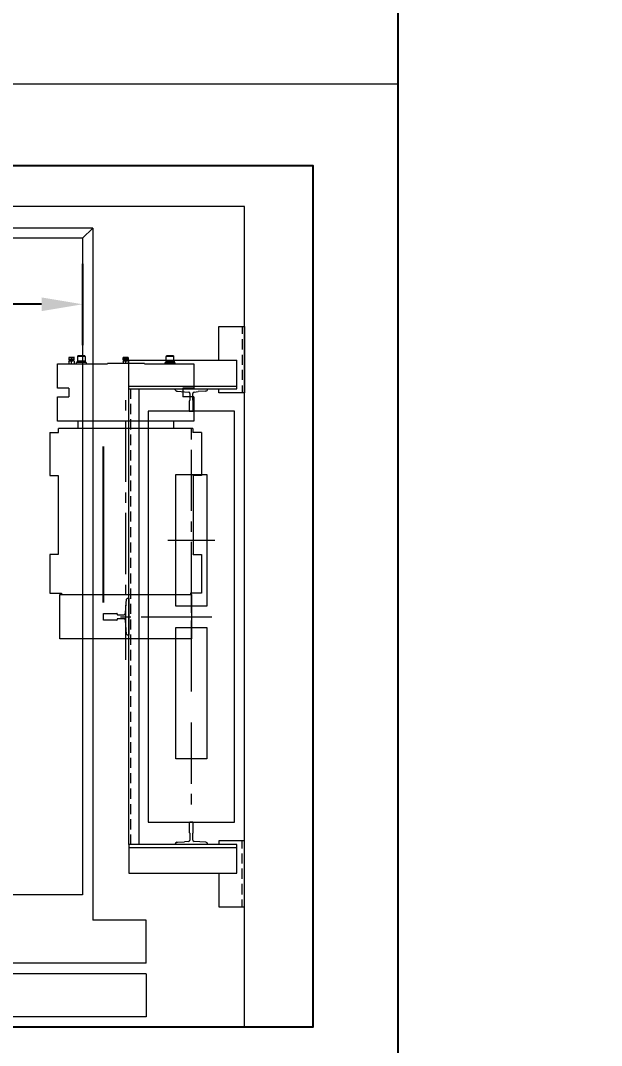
# Model space of a CAD drawing. Header units: metres. Extents: x -598 to 357, y -242 to 574.
# Drawn here: x -143.599 to -142.183, y 293.876 to 296.376 of the extents above; entities that cross this region are included whole.
import ezdxf

# ---------------------------------------------------------------- set-up
doc = ezdxf.new("R2010")
doc.units = ezdxf.units.M
doc.header["$PDMODE"] = 3
doc.layers.add('APTOS_SPZ_MCH_N2 MUNI$0$DUCTOS', color=1, linetype='Continuous')
doc.layers.add('ZXREF_ELEVADORES$0$E-Elevador', color=1, linetype='Continuous')
doc.layers.add('Muro Mamspoteria', color=5, linetype='Continuous', lineweight=9)
doc.styles.add('ZXREF_ELEVADORES$0$Standard', font='arial.ttf')
doc.dimstyles.new('ZXREF_ELEVADORES$0$Standard', dxfattribs={"dimtxt": 0.1, "dimasz": 0.1, "dimexe": 0.1, "dimexo": 0.0625, "dimgap": 0.09, "dimtad": 0, "dimtih": 1, "dimtoh": 1, "dimdec": 4, "dimzin": 0, "dimdsep": 46, "dimtxsty": 'ZXREF_ELEVADORES$0$Standard', "dimcen": 0.09, "dimclrd": 1, "dimclre": 1, "dimclrt": 1, "dimadec": 0, "dimazin": 0, "dimtfac": 1, "dimtdec": 4, "dimtofl": 0, "dimtmove": 0, "dimatfit": 3, "dimfxl": 1, "dimtolj": 1, "dimtzin": 0, "dimarcsym": 0})

# ---------------------------------------------------------------- blocks, each defined once
blk = doc.blocks.new('*D248')
at = {"layer": 'Defpoints', "color": 0, "transparency": 16777216}
for p in [(-182.3902, 289.0905), (-180.9949, 289.0905), (-182.3902, 288.9296)]:
    blk.add_point(p, dxfattribs=at)
at = {"layer": 'ZXREF_ELEVADORES$0$E-Elevador', "color": 1, "lineweight": -2, "transparency": 16777216}
for p, q in [((-182.3902, 289.028), (-182.3902, 288.8296)), ((-180.9949, 289.028), (-180.9949, 288.8296)), ((-182.2902, 288.9296), (-181.9075, 288.9296)), ((-181.0949, 288.9296), (-181.4775, 288.9296))]:
    blk.add_line(p, q, dxfattribs=at)
at = {"layer": 'ZXREF_ELEVADORES$0$E-Elevador', "color": 1, "transparency": 16777216}
for points in [[(-182.2902, 288.9463), (-182.2902, 288.913), (-182.3902, 288.9296)], [(-181.0949, 288.9463), (-181.0949, 288.913), (-180.9949, 288.9296)]]:
    blk.add_solid(points, dxfattribs=at)
at = {"layer": 'ZXREF_ELEVADORES$0$E-Elevador', "color": 1, "transparency": 16777216, "insert": (-181.6925, 288.9296), "char_height": 0.1, "attachment_point": 5, "style": 'ZXREF_ELEVADORES$0$Standard'}
blk.add_mtext('\\A1;1.40', dxfattribs=at)
blk = doc.blocks.new('ELEVADOR 01')
at = {"layer": 'ZXREF_ELEVADORES$0$E-Elevador', "color": 8, "linetype": 'Continuous', "lineweight": 20}
blk.add_lwpolyline([(-182.83574, 287.16745), (-182.83574, 289.26745), (-180.43314, 289.26745), (-180.43314, 287.16745)], dxfattribs=at)
at = {"layer": 'ZXREF_ELEVADORES$0$E-Elevador', "linetype": 'Continuous', "lineweight": 20}
for points in [[(-181.28975, 287.16785), (-180.60023, 287.16785), (-180.60023, 289.16785), (-182.60023, 289.16785)], [(-180.97026, 289.11511), (-182.42049, 289.11511)], [(-180.97026, 289.11511), (-180.99487, 289.0905), (-180.99487, 287.48954)], [(-180.97026, 289.11511), (-180.97026, 287.42757)], [(-180.99487, 289.0905), (-182.39588, 289.0905)], [(-180.66307, 288.79342), (-180.66307, 288.8756)], [(-180.60023, 288.8756), (-180.60023, 288.71344), (-180.66307, 288.71344)], [(-180.66307, 288.8756), (-180.60023, 288.8756), (-180.60023, 288.8756)], [(-180.88237, 288.72355), (-180.88237, 288.79342), (-180.61913, 288.79342)], [(-180.88237, 288.72355), (-180.61913, 288.72355), (-180.61913, 288.79342)], [(-180.76899, 288.72135), (-180.76899, 288.72355), (-180.69032, 288.72355)], [(-180.76899, 288.72135), (-180.76767, 288.71916), (-180.76547, 288.71784)], [(-180.76547, 288.71784), (-180.76327, 288.71784)], [(-180.76327, 288.71784), (-180.73734, 288.71564), (-180.73734, 288.71564)], [(-180.73383, 288.71212), (-180.73383, 288.71476), (-180.73734, 288.71564)], [(-180.73383, 288.71212), (-180.73383, 288.69542)], [(-180.72284, 288.71564), (-180.72504, 288.71476), (-180.72636, 288.71212)], [(-180.72636, 288.69542), (-180.72636, 288.71212)], [(-180.72284, 288.71564), (-180.71361, 288.71696)], [(-180.69472, 288.71784), (-180.6956, 288.71784), (-180.71361, 288.71696)], [(-180.69472, 288.71784), (-180.6912, 288.71916), (-180.69032, 288.72135)], [(-180.69032, 288.72135), (-180.69032, 288.72355), (-180.69032, 288.72355)], [(-180.66307, 288.71344), (-180.66307, 288.72355)], [(-180.73515, 288.69411), (-180.73383, 288.69411), (-180.73383, 288.69542)], [(-180.73515, 288.69411), (-180.73515, 288.66862), (-180.72504, 288.66862), (-180.72504, 288.69411)], [(-180.72636, 288.69542), (-180.72636, 288.69411), (-180.72504, 288.69411)], [(-180.91049, 288.17466), (-180.91049, 288.17334), (-180.90961, 288.17246), (-180.89379, 288.17246), (-180.8916, 288.17334), (-180.89028, 288.17686), (-180.88808, 288.2107)], [(-180.88588, 288.21289), (-180.8872, 288.21157), (-180.88808, 288.2107)], [(-180.88588, 288.21289), (-180.88237, 288.21289), (-180.88237, 288.1228), (-180.88588, 288.1228)], [(-180.91181, 288.15972), (-180.94433, 288.15972), (-180.94433, 288.17554), (-180.91181, 288.17554)], [(-180.91049, 288.17466), (-180.91049, 288.17554), (-180.91181, 288.17554)], [(-180.91181, 288.15972), (-180.91049, 288.15972), (-180.91049, 288.16104)], [(-180.88808, 288.125), (-180.89028, 288.15884), (-180.8916, 288.16235), (-180.91049, 288.16235), (-180.91049, 288.16104)], [(-180.88808, 288.125), (-180.8872, 288.12412), (-180.88588, 288.1228)], [(-180.72504, 287.64115), (-180.72504, 287.6662), (-180.72636, 287.66708), (-180.73383, 287.66708), (-180.73515, 287.6662), (-180.73515, 287.64115)], [(-180.73383, 287.64027), (-180.73383, 287.64115), (-180.73515, 287.64115)], [(-180.73383, 287.64027), (-180.73383, 287.62313)], [(-180.72504, 287.64115), (-180.72636, 287.64115), (-180.72636, 287.64027)], [(-180.72636, 287.62313), (-180.72636, 287.64027)], [(-180.88237, 287.61215), (-180.88237, 287.54227), (-180.61913, 287.54227)], [(-180.61913, 287.61215), (-180.88237, 287.61215), (-180.88237, 287.61215)], [(-180.76547, 287.61786), (-180.76767, 287.61654), (-180.76899, 287.61434)], [(-180.76899, 287.61434), (-180.76899, 287.61215), (-180.76899, 287.61215)], [(-180.69032, 287.61434), (-180.69032, 287.61215), (-180.76899, 287.61215)], [(-180.76547, 287.61786), (-180.76327, 287.61786), (-180.74657, 287.61874)], [(-180.73734, 287.62006), (-180.74657, 287.61874)], [(-180.73734, 287.62006), (-180.73383, 287.62093), (-180.73383, 287.62313)], [(-180.72636, 287.62313), (-180.72504, 287.62093), (-180.72284, 287.62006)], [(-180.6956, 287.61786), (-180.72284, 287.62006), (-180.72284, 287.62006)], [(-180.69472, 287.61786), (-180.6956, 287.61786)], [(-180.69032, 287.61434), (-180.6912, 287.61654), (-180.69472, 287.61786)], [(-180.66307, 287.62093), (-180.66307, 287.61215), (-180.66307, 287.61215)], [(-180.66307, 287.46009), (-180.60023, 287.46009), (-180.60023, 287.62093), (-180.66307, 287.62093)], [(-180.61913, 287.54227), (-180.61913, 287.61215)], [(-180.66307, 287.54227), (-180.66307, 287.46009)], [(-180.99487, 287.48954), (-181.38995, 287.48954)], [(-180.83974, 287.32298), (-180.83974, 287.42757), (-180.97026, 287.42757)], [(-180.83974, 287.32298), (-182.42049, 287.32298)], [(-180.83974, 287.29705), (-182.46312, 287.29705)], [(-180.83974, 287.29705), (-180.83974, 287.19246), (-181.35963, 287.19246)]]:
    blk.add_lwpolyline(points, dxfattribs=at)
at = {"layer": 'ZXREF_ELEVADORES$0$E-Elevador', "linetype": 'Continuous', "lineweight": 5}
for points in [[(-180.60594, 288.8756), (-180.60594, 288.85759)], [(-180.60594, 288.84484), (-180.60594, 288.81935)], [(-181.01509, 288.80002), (-181.01509, 288.80133)], [(-181.0063, 288.79123), (-181.0063, 288.80353), (-181.0063, 288.80353)], [(-180.9896, 288.80353), (-181.0063, 288.80353)], [(-180.98828, 288.80221), (-181.0063, 288.80221)], [(-180.9896, 288.80353), (-180.98828, 288.80221)], [(-180.98828, 288.80221), (-180.98828, 288.79123)], [(-180.7914, 288.79123), (-180.7914, 288.80221), (-180.79008, 288.80353)], [(-180.77338, 288.80221), (-180.7914, 288.80221)], [(-180.77338, 288.80353), (-180.79008, 288.80353)], [(-180.77338, 288.80353), (-180.77338, 288.80221)], [(-180.77338, 288.80221), (-180.77338, 288.79123)], [(-180.60594, 288.80661), (-180.60594, 288.782)], [(-181.05596, 288.72487), (-181.05596, 288.7842)], [(-181.05596, 288.7842), (-180.93422, 288.7842)], [(-181.01509, 288.80002), (-181.02871, 288.80002), (-181.02871, 288.80002)], [(-181.02212, 288.79123), (-181.02519, 288.79211), (-181.02871, 288.79123), (-181.02871, 288.7842)], [(-181.02871, 288.79123), (-181.02871, 288.79211), (-181.02519, 288.79211)], [(-181.02783, 288.7943), (-181.02783, 288.79562)], [(-181.0164, 288.7943), (-181.02783, 288.7943)], [(-181.02651, 288.7943), (-181.02651, 288.79562)], [(-181.02519, 288.79211), (-181.02519, 288.7943)], [(-181.01772, 288.7943), (-181.02519, 288.7943)], [(-181.02519, 288.79211), (-181.0186, 288.79211)], [(-181.01509, 288.79562), (-181.01509, 288.80002), (-181.02212, 288.79914)], [(-181.01509, 288.79562), (-181.02212, 288.79562), (-181.02212, 288.79562)], [(-181.01509, 288.79123), (-181.0186, 288.79211), (-181.02212, 288.79123)], [(-181.02212, 288.7842), (-181.02212, 288.79123), (-181.02212, 288.79123)], [(-181.01509, 288.79123), (-181.01509, 288.79211), (-181.0186, 288.79211)], [(-181.01772, 288.7943), (-181.01772, 288.79562)], [(-181.01772, 288.7943), (-181.01772, 288.79211)], [(-181.01509, 288.79562), (-181.0164, 288.7943)], [(-181.01509, 288.79123), (-181.01509, 288.7842)], [(-181.00981, 288.7842), (-181.00981, 288.78771)], [(-180.98608, 288.78771), (-181.00981, 288.78771)], [(-181.00761, 288.78771), (-181.00761, 288.79123)], [(-181.00761, 288.78991), (-181.00761, 288.79123), (-181.00761, 288.78771)], [(-180.98828, 288.79123), (-181.00761, 288.79123), (-181.00761, 288.79123)], [(-180.98828, 288.79123), (-180.98828, 288.78771)], [(-180.98608, 288.78771), (-180.98608, 288.7842)], [(-180.93422, 288.78551), (-180.93422, 288.7842)], [(-180.84413, 288.7842), (-180.84413, 288.78551), (-180.93422, 288.78551)], [(-180.89599, 288.79562), (-180.89599, 288.80002), (-180.89599, 288.80002)], [(-180.8894, 288.79914), (-180.8894, 288.79562), (-180.89599, 288.79562)], [(-180.89599, 288.7943), (-180.89599, 288.79562)], [(-180.88369, 288.7943), (-180.89599, 288.7943)], [(-180.8894, 288.79123), (-180.89248, 288.79211), (-180.89599, 288.79123), (-180.89599, 288.78551)], [(-180.89599, 288.79123), (-180.89599, 288.79211), (-180.89248, 288.79211)], [(-180.89379, 288.79211), (-180.89379, 288.7943)], [(-180.89379, 288.7943), (-180.88588, 288.7943), (-180.88588, 288.7943)], [(-180.89248, 288.79211), (-180.8872, 288.79211)], [(-180.88369, 288.80002), (-180.88369, 288.79562), (-180.8894, 288.79562)], [(-180.88369, 288.79123), (-180.8872, 288.79211), (-180.8894, 288.79123)], [(-180.8894, 288.78551), (-180.8894, 288.79123), (-180.8894, 288.79123)], [(-180.88369, 288.79123), (-180.88369, 288.79211), (-180.8872, 288.79211)], [(-180.88588, 288.7943), (-180.88588, 288.79562)], [(-180.88588, 288.7943), (-180.88588, 288.79211)], [(-180.88369, 288.79562), (-180.88369, 288.7943)], [(-180.88369, 288.79123), (-180.88369, 288.78551)], [(-180.84413, 288.7842), (-180.72372, 288.7842)], [(-180.7936, 288.7842), (-180.7936, 288.78771)], [(-180.7936, 288.78771), (-180.76986, 288.78771), (-180.76986, 288.78771)], [(-180.7914, 288.78771), (-180.7914, 288.79123)], [(-180.7914, 288.79123), (-180.78261, 288.79123)], [(-180.78261, 288.79123), (-180.78261, 288.78991), (-180.78349, 288.78859), (-180.78349, 288.78771)], [(-180.77997, 288.79123), (-180.78261, 288.79123)], [(-180.78261, 288.78771), (-180.78129, 288.78859), (-180.77997, 288.78991), (-180.77997, 288.79123)], [(-180.77997, 288.79123), (-180.77206, 288.79123)], [(-180.77206, 288.79123), (-180.77206, 288.78771)], [(-180.76986, 288.78771), (-180.76986, 288.7842)], [(-180.72372, 288.7842), (-180.72372, 288.72487)], [(-180.60594, 288.76969), (-180.60594, 288.74508)], [(-180.88237, 288.73014), (-180.61913, 288.73014)], [(-180.60594, 288.73146), (-180.60594, 288.71344), (-180.60594, 288.71344)], [(-181.02871, 288.72487), (-181.05596, 288.72487)], [(-181.05596, 288.64489), (-181.05596, 288.70421)], [(-181.05596, 288.70421), (-181.02871, 288.70421)], [(-181.02871, 288.72487), (-181.02871, 288.70421)], [(-180.87797, 288.72355), (-180.87797, 288.69894)], [(-180.75097, 288.72487), (-180.75097, 288.70421)], [(-180.72372, 288.72487), (-180.75097, 288.72487)], [(-180.72372, 288.70421), (-180.75097, 288.70421)], [(-180.72372, 288.70421), (-180.72372, 288.64489)], [(-180.8894, 288.67081), (-180.8894, 288.69542)], [(-180.87797, 288.68663), (-180.87797, 288.66159)], [(-180.72372, 288.64489), (-181.05596, 288.64489)], [(-181.05332, 288.61676), (-181.05332, 288.62687)], [(-180.72636, 288.62687), (-181.05332, 288.62687)], [(-181.0063, 288.64489), (-181.0063, 288.62687)], [(-180.8894, 288.49635), (-180.8894, 288.64576)], [(-180.87797, 288.64928), (-180.87797, 288.62467)], [(-180.77338, 288.64489), (-180.77338, 288.62687)], [(-180.72943, 288.59962), (-180.72943, 288.62555)], [(-180.72636, 288.62687), (-180.72636, 288.61676)], [(-181.07485, 288.61676), (-181.07485, 288.51217), (-181.05464, 288.51217)], [(-181.07485, 288.61676), (-181.05332, 288.61676)], [(-180.87797, 288.61237), (-180.87797, 288.58644)], [(-180.70482, 288.61676), (-180.72636, 288.61676), (-180.72636, 288.61676)], [(-180.70482, 288.61676), (-180.70482, 288.51217), (-180.72504, 288.51217)], [(-180.87797, 288.57413), (-180.87797, 288.54908)], [(-180.72943, 288.42559), (-180.72943, 288.57501)], [(-180.87797, 288.53678), (-180.87797, 288.51217)], [(-181.05464, 288.51217), (-181.05464, 288.50645)], [(-181.05464, 288.51217), (-181.05464, 288.31968)], [(-180.72504, 288.51217), (-180.72504, 288.51305)], [(-180.72504, 288.51217), (-180.72504, 288.50645)], [(-180.72504, 288.51217), (-180.72504, 288.31968)], [(-180.87797, 288.49986), (-180.87797, 288.47393)], [(-180.8894, 288.44581), (-180.8894, 288.47042)], [(-180.87797, 288.46163), (-180.87797, 288.43658)], [(-180.8894, 288.27134), (-180.8894, 288.42076)], [(-180.87797, 288.42427), (-180.87797, 288.39966)], [(-180.87797, 288.38604), (-180.87797, 288.36143)], [(-180.72943, 288.37462), (-180.72943, 288.39966)], [(-180.6723, 288.35352), (-180.787, 288.35352)], [(-181.05464, 288.3254), (-181.05464, 288.321)], [(-180.87797, 288.34913), (-180.87797, 288.32408)], [(-180.72943, 288.17686), (-180.72943, 288.35001)], [(-180.72504, 288.3254), (-180.72504, 288.321)], [(-181.05464, 288.31968), (-181.07485, 288.31968), (-181.07485, 288.2252), (-181.04673, 288.2252)], [(-180.87797, 288.31177), (-180.87797, 288.28716)], [(-180.72504, 288.31968), (-180.70482, 288.31968), (-180.70482, 288.2252), (-180.73163, 288.2252)], [(-180.72504, 288.31968), (-180.72504, 288.321)], [(-180.87797, 288.27354), (-180.87797, 288.24893)], [(-181.04673, 288.2252), (-181.04673, 288.22168)], [(-180.8894, 288.2208), (-180.8894, 288.24541)], [(-180.87797, 288.23662), (-180.87797, 288.21157)], [(-180.73163, 288.2252), (-180.73163, 288.22168)], [(-180.8894, 288.06304), (-180.8894, 288.19575)], [(-180.87797, 288.19927), (-180.87797, 288.17466)], [(-180.90258, 288.16763), (-180.87709, 288.16763)], [(-180.87797, 288.16104), (-180.87797, 288.13643)], [(-180.85204, 288.16763), (-180.68021, 288.16763), (-180.68021, 288.16763)], [(-180.72943, 287.98569), (-180.72943, 288.15884), (-180.72943, 288.15884)], [(-180.87797, 288.12412), (-180.87797, 288.09907)], [(-180.87797, 288.08677), (-180.87797, 288.06084)], [(-180.87797, 288.04853), (-180.87797, 288.02392)], [(-180.87797, 288.01162), (-180.87797, 287.98657)], [(-180.87797, 287.97426), (-180.87797, 287.94834)], [(-180.87797, 287.93603), (-180.87797, 287.91142)], [(-180.72943, 287.76068), (-180.72943, 287.9101)], [(-180.87797, 287.89912), (-180.87797, 287.87407)], [(-180.87797, 287.86176), (-180.87797, 287.83583)], [(-180.87797, 287.82353), (-180.87797, 287.79892)], [(-180.87797, 287.78661), (-180.87797, 287.76156)], [(-180.87797, 287.74926), (-180.87797, 287.72333)], [(-180.72943, 287.70971), (-180.72943, 287.73563)], [(-180.87797, 287.71102), (-180.87797, 287.68641)], [(-180.87797, 287.67411), (-180.87797, 287.64906)], [(-180.87797, 287.63676), (-180.87797, 287.61215), (-180.87797, 287.61215)], [(-180.88237, 287.60511), (-180.61913, 287.60511)], [(-180.60594, 287.60292), (-180.60594, 287.62093), (-180.60594, 287.62093)], [(-180.60594, 287.566), (-180.60594, 287.59061)], [(-180.60594, 287.52865), (-180.60594, 287.5537)], [(-180.60594, 287.49041), (-180.60594, 287.51634)], [(-180.60594, 287.46009), (-180.60594, 287.47811)]]:
    blk.add_lwpolyline(points, dxfattribs=at)
for points in [[(-181.02871, 288.80002), (-181.02871, 288.79562), (-181.02212, 288.79562), (-181.02212, 288.79914)], [(-180.88369, 288.80002), (-180.89599, 288.80002), (-180.8894, 288.79914)], [(-180.72943, 288.11357), (-181.05024, 288.11357), (-181.05024, 288.22168), (-180.72943, 288.22168)]]:
    blk.add_lwpolyline(points, close=True, dxfattribs=at)
at = {"layer": 'ZXREF_ELEVADORES$0$E-Elevador', "linetype": 'Continuous', "lineweight": 20}
for points in [[(-180.88237, 288.72355), (-180.85776, 288.72355), (-180.85776, 287.61215), (-180.88237, 287.61215)], [(-180.62484, 288.66862), (-180.83534, 288.66862), (-180.83534, 287.66708), (-180.62484, 287.66708)], [(-180.76767, 288.19356), (-180.76767, 288.51436), (-180.69252, 288.51436), (-180.69252, 288.19356)], [(-180.76767, 287.82133), (-180.76767, 288.1417), (-180.69252, 288.1417), (-180.69252, 287.82133)]]:
    blk.add_lwpolyline(points, close=True, dxfattribs=at)
at = {"layer": 'ZXREF_ELEVADORES$0$E-Elevador', "linetype": 'Continuous', "lineweight": -2}
blk.add_lwpolyline([(-180.94433, 288.20278), (-180.94433, 288.58292)], dxfattribs=at)
at = {"layer": 'ZXREF_ELEVADORES$0$E-Elevador'}
dim = blk.add_linear_dim(base=(-182.39017, 288.92964), p1=(-180.99487, 289.0905), p2=(-182.39017, 289.0905), angle=180, text='1.40', dimstyle='ZXREF_ELEVADORES$0$Standard', dxfattribs=at)
dim.commit()
dim.dimension.update_dxf_attribs({"geometry": '*D248', "text_midpoint": (-181.69252, 288.92964)})

msp = doc.modelspace()

# ---------------------------------------------------------------- linework, layer by layer
at = {"layer": 'APTOS_SPZ_MCH_N2 MUNI$0$DUCTOS'}
msp.add_lwpolyline([(-146.3356, 277.3074), (-142.6791, 277.3074), (-142.681, 283.7332), (-142.1853, 283.7335), (-142.1834, 289.4214), (-142.6788, 289.4214), (-142.6788, 291.871), (-143.0788, 291.871), (-143.0788, 293.7214), (-142.6788, 293.7214), (-142.6788, 308.6819), (-143.8788, 308.6819), (-143.8788, 308.4319), (-149.4387, 308.4319), (-149.4387, 308.8219), (-157.2787, 308.8219), (-157.2787, 276.4593), (-146.3356, 276.4593), (-146.3356, 277.3074)], dxfattribs=at)
msp.add_lwpolyline([(-145.289, 293.9214), (-142.8864, 293.9214), (-142.8864, 296.0214), (-145.289, 296.0214)], close=True, dxfattribs=at)
at = {"layer": 'Muro Mamspoteria', "lineweight": 0}
for p, q in [((-142.6788, 303.7969), (-142.6788, 293.7214)), ((-142.8864, 296.0214), (-145.289, 296.0214)), ((-142.8864, 293.9214), (-142.8864, 296.0214)), ((-143.8128, 293.9214), (-142.8864, 293.9214))]:
    msp.add_line(p, q, dxfattribs=at)
at = {"layer": 'Muro Mamspoteria'}
msp.add_lwpolyline([(-145.4898, 296.2214), (-142.6788, 296.2214), (-142.6788, 293.7214), (-143.795, 293.7214)], dxfattribs=at)

# ---------------------------------------------------------------- block references
msp.add_blockref('ELEVADOR 01', (37.5468, 6.754))

doc.saveas('drawing.dxf')
